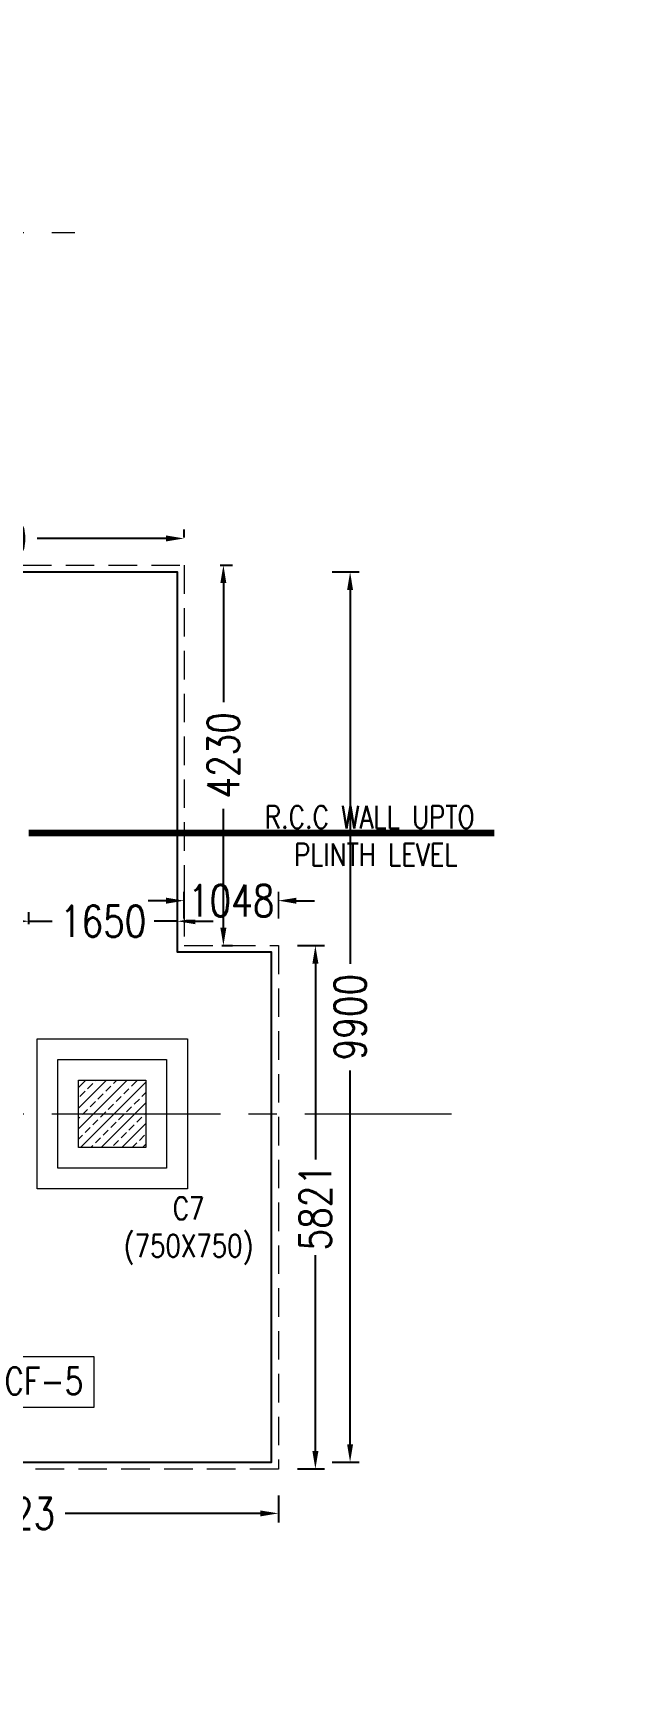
# Model space of a CAD drawing. Header units: millimetres. Extents: x -586673698 to -573385747, y -389867798 to -389752240.
# Drawn here: x -586564964 to -586558497, y -389785497 to -389767137 of the extents above; entities that cross this region are included whole.
import ezdxf

# ---------------------------------------------------------------- set-up
doc = ezdxf.new("R2010")
doc.units = ezdxf.units.MM
doc.header["$LTSCALE"] = 100
for name, pattern in [('CENTER', [2, 1.25, -0.25, 0.25, -0.25]), ('CENTER2', [1.125, 0.75, -0.125, 0.125, -0.125]), ('HIDDEN', [9.525, 6.35, -3.175])]:
    doc.linetypes.add(name, pattern=pattern)
for name, color, linetype, lineweight in [('A-Column', 3, 'Continuous', 9), ('D W V SECTION', 26, 'Continuous', 9), ('EXC', 3, 'HIDDEN', 25), ('ha', 8, 'Continuous', 9), ('PEDESTAL', 30, 'Continuous', 9), ('wall hatch', 8, 'Continuous', 9)]:
    doc.layers.add(name, color=color, linetype=linetype, lineweight=lineweight)
for name, color, linetype in [('A-HATCH', 251, 'Continuous'), ('A-TEXT-ROOM-100', 4, 'Continuous'), ('DT-PL-SHAFT', 230, 'Continuous'), ('GRIDLINE', 253, 'CENTER')]:
    doc.layers.add(name, color=color, linetype=linetype)
doc.styles.add('Arial', font='arial.ttf')
doc.styles.add('ROMANS', font='romans', dxfattribs={"width": 0.5})
doc.styles.add('simplex-0.8', font='simplex.shx', dxfattribs={"width": 0.8})
doc.dimstyles.new('ROMANS', dxfattribs={"dimscale": 100, "dimtxt": 2, "dimasz": 2, "dimexe": 1, "dimexo": 2, "dimgap": 1, "dimtad": 0, "dimtoh": 1, "dimdec": 0, "dimdsep": 46, "dimtxsty": 'ROMANS', "dimblk": 'ARCHTICK', "dimcen": 0, "dimclrd": 8, "dimclre": 8, "dimclrt": 6, "dimadec": 0, "dimazin": 0, "dimtfac": 1, "dimtdec": 0, "dimtix": 1, "dimtmove": 1, "dimatfit": 3, "dimfxl": 0, "dimtolj": 1, "dimtzin": 0, "dimarcsym": 0})
doc.dimstyles.new('V Mts', dxfattribs={"dimtxt": 150, "dimasz": 75, "dimexe": 0.1, "dimexo": 0, "dimgap": 0.01, "dimtad": 1, "dimdec": 0, "dimzin": 3, "dimdsep": 46, "dimtxsty": 'Arial', "dimsah": 1, "dimcen": 0.09375, "dimdle": 0.01, "dimclrd": 8, "dimclre": 8, "dimclrt": 256, "dimadec": 0, "dimazin": 0, "dimtfac": 0.7, "dimtdec": 3, "dimtofl": 0, "dimtmove": 2, "dimatfit": 3, "dimfxl": 0, "dimfrac": 1, "dimtolj": 1, "dimtzin": 0, "dimarcsym": 0})

# ---------------------------------------------------------------- blocks, each defined once
blk = doc.blocks.new('*D434')
at = {"layer": 'Defpoints', "color": 0, "linetype": 'ByBlock', "ltscale": 0.5, "transparency": 16777216}
for p in [(-586563360, -389773531, 13), (-586563360, -389777015), (-586565010, -389777248, 13)]:
    blk.add_point(p, dxfattribs=at)
at = {"layer": 'wall hatch', "color": 8, "linetype": 'ByBlock', "lineweight": -2, "ltscale": 0.5, "transparency": 16777216}
for p, q in [((-586565010, -389777048), (-586565010, -389776915)), ((-586563360, -389776815), (-586563360, -389777115)), ((-586565210, -389777015), (-586565410, -389777015)), ((-586565010, -389777015), (-586564751, -389777015)), ((-586563360, -389777015), (-586563618, -389777015)), ((-586563160, -389777015), (-586562960, -389777015))]:
    blk.add_line(p, q, dxfattribs=at)
at = {"layer": 'wall hatch', "color": 8, "linetype": 'ByBlock', "ltscale": 0.5, "transparency": 16777216}
for points in [[(-586565210, -389776982), (-586565210, -389777048), (-586565010, -389777015)], [(-586563160, -389776982), (-586563160, -389777048), (-586563360, -389777015)]]:
    blk.add_solid(points, dxfattribs=at)
at = {"layer": 'wall hatch', "color": 6, "linetype": 'ByBlock', "ltscale": 0.5, "transparency": 16777216, "insert": (-586564185, -389777015), "char_height": 350, "attachment_point": 5, "style": 'simplex-0.8', "bg_fill": 3, "box_fill_scale": 1.1, "bg_fill_color": 256, "bg_fill_true_color": 13158600, "bg_fill_transparency": 0}
blk.add_mtext('\\A1;1650', dxfattribs=at)
blk = doc.blocks.new('*D437')
at = {"layer": 'Defpoints', "color": 0, "linetype": 'ByBlock', "ltscale": 0.5, "transparency": 16777216}
for p in [(-586563285, -389777286, 4), (-586562237, -389777286, 4)]:
    blk.add_point(p, dxfattribs=at)
at = {"layer": 'wall hatch', "color": 8, "linetype": 'ByBlock', "lineweight": -2, "ltscale": 0.5, "transparency": 16777216}
for p, q in [((-586563285, -389776986), (-586563285, -389776686)), ((-586562237, -389776986), (-586562237, -389776686)), ((-586563485, -389776786), (-586563685, -389776786)), ((-586562237, -389776786), (-586563285, -389776786)), ((-586562037, -389776786), (-586561837, -389776786))]:
    blk.add_line(p, q, dxfattribs=at)
at = {"layer": 'wall hatch', "color": 8, "linetype": 'ByBlock', "ltscale": 0.5, "transparency": 16777216}
for points in [[(-586563485, -389776753), (-586563485, -389776820), (-586563285, -389776786)], [(-586562037, -389776753), (-586562037, -389776820), (-586562237, -389776786)]]:
    blk.add_solid(points, dxfattribs=at)
at = {"layer": 'wall hatch', "color": 6, "linetype": 'ByBlock', "ltscale": 0.5, "transparency": 16777216, "insert": (-586562761, -389776786), "char_height": 350, "attachment_point": 5, "style": 'simplex-0.8', "bg_fill": 3, "box_fill_scale": 1.1, "bg_fill_color": 256, "bg_fill_true_color": 13158600, "bg_fill_transparency": 0}
blk.add_mtext('\\A1;1048', dxfattribs=at)
at = {"layer": 'Defpoints', "color": 0, "linetype": 'ByBlock', "ltscale": 0.5, "transparency": 16777216}
blk.add_point((-586563285, -389776786), dxfattribs=at)
blk = doc.blocks.new('*D438')
at = {"layer": 'Defpoints', "color": 0, "linetype": 'ByBlock', "ltscale": 0.5, "transparency": 16777216}
for p in [(-586562237, -389777286, 4), (-586562237, -389783106, 13), (-586561826, -389783106)]:
    blk.add_point(p, dxfattribs=at)
at = {"layer": 'wall hatch', "color": 8, "linetype": 'ByBlock', "lineweight": -2, "ltscale": 0.5, "transparency": 16777216}
for p, q in [((-586562026, -389777286), (-586561726, -389777286)), ((-586561826, -389777486), (-586561826, -389779663)), ((-586561826, -389782906), (-586561826, -389780729)), ((-586562026, -389783106), (-586561726, -389783106))]:
    blk.add_line(p, q, dxfattribs=at)
at = {"layer": 'wall hatch', "color": 8, "linetype": 'ByBlock', "ltscale": 0.5, "transparency": 16777216}
for points in [[(-586561859, -389777486), (-586561792, -389777486), (-586561826, -389777286)], [(-586561859, -389782906), (-586561792, -389782906), (-586561826, -389783106)]]:
    blk.add_solid(points, dxfattribs=at)
at = {"layer": 'wall hatch', "color": 6, "linetype": 'ByBlock', "ltscale": 0.5, "transparency": 16777216, "insert": (-586561826, -389780196), "char_height": 350, "attachment_point": 5, "rotation": 90, "style": 'simplex-0.8', "bg_fill": 3, "box_fill_scale": 1.1, "bg_fill_color": 256, "bg_fill_true_color": 13158600, "bg_fill_transparency": 0}
blk.add_mtext('\\A1;5821', dxfattribs=at)
blk = doc.blocks.new('_ArchTick')
at = {"color": 0, "linetype": 'ByBlock', "const_width": 0.15}
blk.add_lwpolyline([(-0.5, -0.5), (0.5, 0.5)], dxfattribs=at)
blk = doc.blocks.new('*D443')
at = {"layer": 'Defpoints', "color": 0, "linetype": 'ByBlock', "ltscale": 0.5, "transparency": 16777216}
for p in [(-586568160, -389783106, 13), (-586562237, -389783106, 13), (-586568160, -389783600)]:
    blk.add_point(p, dxfattribs=at)
at = {"layer": 'wall hatch', "color": 8, "linetype": 'ByBlock', "lineweight": -2, "ltscale": 0.5, "transparency": 16777216}
for p, q in [((-586568160, -389783400), (-586568160, -389783700)), ((-586562237, -389783400), (-586562237, -389783700)), ((-586567960, -389783600), (-586565792, -389783600)), ((-586562437, -389783600), (-586564605, -389783600))]:
    blk.add_line(p, q, dxfattribs=at)
at = {"layer": 'wall hatch', "color": 8, "linetype": 'ByBlock', "ltscale": 0.5, "transparency": 16777216}
for points in [[(-586567960, -389783567), (-586567960, -389783633), (-586568160, -389783600)], [(-586562437, -389783567), (-586562437, -389783633), (-586562237, -389783600)]]:
    blk.add_solid(points, dxfattribs=at)
at = {"layer": 'wall hatch', "color": 6, "linetype": 'ByBlock', "ltscale": 0.5, "transparency": 16777216, "insert": (-586565198, -389783600), "char_height": 350, "attachment_point": 5, "style": 'simplex-0.8', "bg_fill": 3, "box_fill_scale": 1.1, "bg_fill_color": 256, "bg_fill_true_color": 13158600, "bg_fill_transparency": 0}
blk.add_mtext('\\A1;5923', dxfattribs=at)
blk = doc.blocks.new('*D504')
at = {"layer": 'Defpoints', "color": 0, "linetype": 'ByBlock', "ltscale": 0.5, "transparency": 16777216}
for p in [(-586563285, -389772758), (-586567935, -389773056, 1284), (-586563285, -389773056, 1293)]:
    blk.add_point(p, dxfattribs=at)
at = {"layer": 'wall hatch', "color": 8, "linetype": 'ByBlock', "lineweight": -2, "ltscale": 0.5, "transparency": 16777216}
for p, q in [((-586567935, -389772747), (-586567935, -389772658)), ((-586563285, -389772746), (-586563285, -389772658)), ((-586567735, -389772758), (-586566103, -389772758)), ((-586563485, -389772758), (-586564916, -389772758))]:
    blk.add_line(p, q, dxfattribs=at)
at = {"layer": 'wall hatch', "color": 8, "linetype": 'ByBlock', "ltscale": 0.5, "transparency": 16777216}
for points in [[(-586567735, -389772725), (-586567735, -389772791), (-586567935, -389772758)], [(-586563485, -389772725), (-586563485, -389772791), (-586563285, -389772758)]]:
    blk.add_solid(points, dxfattribs=at)
at = {"layer": 'wall hatch', "color": 6, "linetype": 'ByBlock', "ltscale": 0.5, "transparency": 16777216, "insert": (-586565510, -389772758), "char_height": 350, "attachment_point": 5, "style": 'simplex-0.8', "bg_fill": 3, "box_fill_scale": 1.1, "bg_fill_color": 256, "bg_fill_true_color": 13158600, "bg_fill_transparency": 0}
blk.add_mtext('\\A1;4650', dxfattribs=at)
blk = doc.blocks.new('*D505')
at = {"layer": 'Defpoints', "color": 0, "linetype": 'ByBlock', "ltscale": 0.5, "transparency": 16777216}
for p in [(-586563399, -389773055, 1293), (-586563285, -389777286, 1284), (-586562848, -389777286)]:
    blk.add_point(p, dxfattribs=at)
at = {"layer": 'wall hatch', "color": 8, "linetype": 'ByBlock', "lineweight": -2, "ltscale": 0.5, "transparency": 16777216}
for p, q in [((-586562883, -389773055), (-586562748, -389773055)), ((-586562848, -389773255), (-586562848, -389774577)), ((-586562848, -389777086), (-586562848, -389775764)), ((-586562864, -389777286), (-586562748, -389777286))]:
    blk.add_line(p, q, dxfattribs=at)
at = {"layer": 'wall hatch', "color": 8, "linetype": 'ByBlock', "ltscale": 0.5, "transparency": 16777216}
for points in [[(-586562882, -389773255), (-586562815, -389773255), (-586562848, -389773055)], [(-586562882, -389777086), (-586562815, -389777086), (-586562848, -389777286)]]:
    blk.add_solid(points, dxfattribs=at)
at = {"layer": 'wall hatch', "color": 6, "linetype": 'ByBlock', "ltscale": 0.5, "transparency": 16777216, "insert": (-586562848, -389775170), "char_height": 350, "attachment_point": 5, "rotation": 90, "style": 'simplex-0.8', "bg_fill": 3, "box_fill_scale": 1.1, "bg_fill_color": 256, "bg_fill_true_color": 13158600, "bg_fill_transparency": 0}
blk.add_mtext('\\A1;4230', dxfattribs=at)
blk = doc.blocks.new('*D455')
at = {"layer": 'Defpoints', "color": 0, "linetype": 'ByBlock', "ltscale": 0.5, "transparency": 16777216}
for p in [(-586563691, -389773131, 13), (-586562643, -389783031, 4), (-586561440, -389783031)]:
    blk.add_point(p, dxfattribs=at)
at = {"layer": 'wall hatch', "color": 8, "linetype": 'ByBlock', "lineweight": -2, "ltscale": 0.5, "transparency": 16777216}
for p, q in [((-586561640, -389773131), (-586561340, -389773131)), ((-586561440, -389773331), (-586561440, -389777488)), ((-586561440, -389782831), (-586561440, -389778675)), ((-586561640, -389783031), (-586561340, -389783031))]:
    blk.add_line(p, q, dxfattribs=at)
at = {"layer": 'wall hatch', "color": 8, "linetype": 'ByBlock', "ltscale": 0.5, "transparency": 16777216}
for points in [[(-586561473, -389773331), (-586561407, -389773331), (-586561440, -389773131)], [(-586561473, -389782831), (-586561407, -389782831), (-586561440, -389783031)]]:
    blk.add_solid(points, dxfattribs=at)
at = {"layer": 'wall hatch', "color": 6, "linetype": 'ByBlock', "ltscale": 0.5, "transparency": 16777216, "insert": (-586561440, -389778081), "char_height": 350, "attachment_point": 5, "rotation": 90, "style": 'simplex-0.8', "bg_fill": 3, "box_fill_scale": 1.1, "bg_fill_color": 256, "bg_fill_true_color": 13158600, "bg_fill_transparency": 0}
blk.add_mtext('\\A1;9900', dxfattribs=at)
blk = doc.blocks.new('*D700')
at = {"layer": 'Defpoints', "color": 0, "ltscale": 5, "transparency": 16777216}
for p in [(-927883, -80050), (-927883, -80117), (-926683, -80050)]:
    blk.add_point(p, dxfattribs=at)
at = {"layer": 'DT-PL-SHAFT', "color": 8, "lineweight": -2, "ltscale": 5, "transparency": 16777216}
for p, q in [((-927883, -80050), (-927883, -80117)), ((-927858, -80117), (-927391, -80117)), ((-926708, -80117), (-927174, -80117)), ((-926683, -80050), (-926683, -80117))]:
    blk.add_line(p, q, dxfattribs=at)
at = {"layer": 'DT-PL-SHAFT', "color": 8, "ltscale": 5, "transparency": 16777216}
for points in [[(-927858, -80113), (-927858, -80121), (-927883, -80117)], [(-926708, -80113), (-926708, -80121), (-926683, -80117)]]:
    blk.add_solid(points, dxfattribs=at)
at = {"layer": 'DT-PL-SHAFT', "ltscale": 5, "transparency": 16777216, "insert": (-927283, -80117), "char_height": 75, "attachment_point": 5, "style": 'Arial'}
blk.add_mtext('\\A1;1200', dxfattribs=at)
blk = doc.blocks.new('*D701')
at = {"layer": 'Defpoints', "color": 0, "ltscale": 5, "transparency": 16777216}
for p in [(-926683, -78450), (-926584, -78450), (-926683, -80050)]:
    blk.add_point(p, dxfattribs=at)
at = {"layer": 'DT-PL-SHAFT', "color": 8, "lineweight": -2, "ltscale": 5, "transparency": 16777216}
for p, q in [((-926683, -78450), (-926584, -78450)), ((-926584, -78475), (-926584, -79132)), ((-926584, -80025), (-926584, -79348)), ((-926683, -80050), (-926584, -80050))]:
    blk.add_line(p, q, dxfattribs=at)
at = {"layer": 'DT-PL-SHAFT', "color": 8, "ltscale": 5, "transparency": 16777216}
for points in [[(-926588, -78475), (-926580, -78475), (-926584, -78450)], [(-926588, -80025), (-926580, -80025), (-926584, -80050)]]:
    blk.add_solid(points, dxfattribs=at)
at = {"layer": 'DT-PL-SHAFT', "ltscale": 5, "transparency": 16777216, "insert": (-926584, -79240), "char_height": 75, "attachment_point": 5, "rotation": 90, "style": 'Arial'}
blk.add_mtext('\\A1;1600', dxfattribs=at)
blk = doc.blocks.new('FDHHJJ')
at = {"layer": 'DT-PL-SHAFT', "color": 1, "ltscale": 5}
for base, p2, angle, picture, middle in [((-926583.8, -78450.4), (-926682.8, -78450.4), 90, '*D701', (-926583.8, -79239.9)), ((-927882.8, -80117.1), (-927882.8, -80050.4), 180, '*D700', (-927282.8, -80117.1))]:
    dim = blk.add_linear_dim(base=base, p1=(-926682.8, -80050.4), p2=p2, angle=angle, dimstyle='V Mts', override={"dimtxt": 75, "dimasz": 25}, dxfattribs=at)
    dim.commit()
    dim.dimension.update_dxf_attribs({"geometry": picture, "text_midpoint": middle, "dimtype": 129})

msp = doc.modelspace()

# ---------------------------------------------------------------- hatches: boundary and pattern name
at = {"layer": 'A-HATCH', "lineweight": 5}
h = msp.add_hatch(dxfattribs=at)
h.set_pattern_fill('ANSI33', color=256, scale=650, angle=360, style=0)
h.set_pattern_definition([(45, (-585101043.6, -388260524.86), (-114.904852, 114.904852), []), (45, (-585100928.7, -388260524.86), (-114.904852, 114.904852), [81.25, -40.625])])
h.paths.add_polyline_path([(-586563708.6, -389779531), (-586564458.6, -389779531), (-586564458.6, -389778781), (-586563708.6, -389778781)])

# ---------------------------------------------------------------- linework, layer by layer
at = {"layer": 'A-Column', "elevation": -301}
msp.add_lwpolyline([(-586563708.6, -389779531), (-586564458.6, -389779531), (-586564458.6, -389778781), (-586563708.6, -389778781)], close=True, dxfattribs=at)
at = {"layer": 'EXC', "color": 4, "linetype": 'HIDDEN', "lineweight": 13, "ltscale": 0.5}
for p, q in [((-586563284.6, -389777285.5, -295.8), (-586562236.8, -389777285.5, -295.8)), ((-586562236.8, -389777285.5, -295.8), (-586562236.8, -389783106.4, -295.8)), ((-586562236.8, -389783106.4, -286.8), (-586568159.8, -389783106.4, -286.8))]:
    msp.add_line(p, q, dxfattribs=at)
at = {"layer": 'EXC', "color": 4, "linetype": 'HIDDEN', "lineweight": 13, "ltscale": 0.5, "elevation": -286.8}
msp.add_lwpolyline([(-586567934.7, -389773056.4), (-586563284.6, -389773056.4), (-586563284.6, -389777285.5)], dxfattribs=at)
at = {"layer": 'GRIDLINE', "color": 117, "linetype": 'CENTER2', "lineweight": 5, "ltscale": 25}
msp.add_line((-586581629.9, -389769356.1, -301), (-586564499.4, -389769356.1, -301), dxfattribs=at)
at = {"layer": 'ha', "color": 8, "elevation": -299.3}
msp.add_lwpolyline([(-586565309.5, -389781854.7), (-586564289.6, -389781854.7), (-586564289.6, -389782423.4), (-586565309.5, -389782423.4)], close=True, dxfattribs=at)
at = {"layer": 'PEDESTAL', "lineweight": 9, "elevation": -300.9}
for points in [[(-586563248.6, -389779991.1), (-586564918.6, -389779991.1), (-586564918.6, -389778321.1), (-586563248.6, -389778321.1)], [(-586563478.6, -389779761.1), (-586564688.6, -389779761.1), (-586564688.6, -389778551.1), (-586563478.6, -389778551.1)]]:
    msp.add_lwpolyline(points, close=True, dxfattribs=at)

# ---------------------------------------------------------------- block references
at = {"layer": 'DT-PL-SHAFT', "color": 1, "lineweight": 13, "xscale": -1, "rotation": 180}
msp.add_blockref('FDHHJJ', (-585737895.8, -389853681.5, -305.5), dxfattribs=at)

# ---------------------------------------------------------------- texts
at = {"layer": 'A-TEXT-ROOM-100', "linetype": 'ByBlock', "lineweight": 9, "attachment_point": 2, "style": 'simplex-0.8'}
for s, insert, char_height, width in [('R.C.C WALL UPTO\\P PLINTH LEVEL', (-586561222.1, -389775731.8, -311.9), 250, 3851.675), ('C7\\P(750X750)', (-586563234.4, -389780082.2, -295.8), 250, 2951.675), ('CF-5', (-586564843.8, -389781978.3, -299.3), 300, 4802.01)]:
    msp.add_mtext(s, dxfattribs=dict(at, insert=insert, char_height=char_height, width=width))

# ---------------------------------------------------------------- next in the draw order: dimensions: what is measured, and where the dimension line sits
at = {"layer": 'wall hatch', "color": 5, "linetype": 'ByBlock', "ltscale": 0.5}
dim = msp.add_linear_dim(base=(-586563284.6, -389772758.1, -1579.6), p1=(-586567934.7, -389773056.4, -295.6), p2=(-586563284.6, -389773056.4, -286.8), dimstyle='ROMANS', override={"dimtxt": 3.5, "dimtxsty": 'simplex-0.8', "dimsah": 1, "dimfxl": 2, "dimfxlon": 1, "dimtfill": 1, "dimarcsym": 1}, dxfattribs=at)
dim.commit()
dim.dimension.update_dxf_attribs({"geometry": '*D504', "text_midpoint": (-586565509.8, -389772758.1, -1579.6), "dimtype": 160})
dim = msp.add_linear_dim(base=(-586563359.6, -389777014.9, -299.3), p1=(-586565009.6, -389777248.1, -286.8), p2=(-586563359.6, -389773531.4, -286.8), dimstyle='ROMANS', override={"dimtxt": 3.5, "dimtxsty": 'simplex-0.8', "dimsah": 1, "dimfxl": 2, "dimfxlon": 1, "dimtfill": 1, "dimarcsym": 1}, dxfattribs=at)
dim.commit()
dim.dimension.update_dxf_attribs({"geometry": '*D434', "text_midpoint": (-586564184.6, -389777014.9, -299.3)})

# ---------------------------------------------------------------- next in the draw order: dimensions: what is measured, and where the dimension line sits
dim = msp.add_linear_dim(base=(-586563284.6, -389776786.3, -299.3), p1=(-586562236.8, -389777285.5, -295.8), p2=(-586563284.6, -389777285.5, -295.8), dimstyle='ROMANS', override={"dimtxt": 3.5, "dimtxsty": 'simplex-0.8', "dimsah": 1, "dimfxl": 2, "dimfxlon": 1, "dimtfill": 1, "dimarcsym": 1}, dxfattribs=at)
dim.commit()
dim.dimension.update_dxf_attribs({"geometry": '*D437', "text_midpoint": (-586562760.7, -389776786.3, -299.3)})

# ---------------------------------------------------------------- next in the draw order: leaders
at = {"layer": 'D W V SECTION', "color": 2}
msp.add_leader([(-586565009.6, -389776030.3, -286.8), (-586559837.5, -389776030.3, -286.8)], dimstyle='ROMANS', override={"dimscale": 100, "dimtxt": 2, "dimasz": 2, "dimgap": 1, "dimtad": 0, "dimtxsty": 'ROMANS', "dimclrd": 8, "dimlwd": 65534}, dxfattribs=at)

# ---------------------------------------------------------------- next in the draw order: dimensions: what is measured, and where the dimension line sits
at = {"layer": 'wall hatch', "color": 5, "linetype": 'ByBlock', "ltscale": 0.5}
for base, p1, p2, picture, middle in [((-586562848.3, -389777285.5, -1579.6), (-586563398.6, -389773055.4, -286.8), (-586563284.6, -389777285.5, -295.8), '*D505', (-586562848.3, -389775170.5, -1579.6)), ((-586561825.6, -389783106.4, -299.3), (-586562236.8, -389777285.5, -295.8), (-586562236.8, -389783106.4, -286.8), '*D438', (-586561825.6, -389780196, -299.3))]:
    dim = msp.add_linear_dim(base=base, p1=p1, p2=p2, angle=90, dimstyle='ROMANS', override={"dimtxt": 3.5, "dimtxsty": 'simplex-0.8', "dimsah": 1, "dimfxl": 2, "dimfxlon": 1, "dimtfill": 1, "dimarcsym": 1}, dxfattribs=at)
    dim.commit()
    dim.dimension.update_dxf_attribs({"geometry": picture, "text_midpoint": middle})

# ---------------------------------------------------------------- next in the draw order: dimensions: what is measured, and where the dimension line sits
dim = msp.add_linear_dim(base=(-586568159.8, -389783600.1, -299.3), p1=(-586562236.8, -389783106.4, -286.8), p2=(-586568159.8, -389783106.4, -286.8), dimstyle='ROMANS', override={"dimtxt": 3.5, "dimtxsty": 'simplex-0.8', "dimsah": 1, "dimfxl": 2, "dimfxlon": 1, "dimtfill": 1, "dimarcsym": 1}, dxfattribs=at)
dim.commit()
dim.dimension.update_dxf_attribs({"geometry": '*D443', "text_midpoint": (-586565198.3, -389783600.1, -299.3)})

# ---------------------------------------------------------------- next in the draw order: dimensions: what is measured, and where the dimension line sits
dim = msp.add_linear_dim(base=(-586561439.9, -389783031.4, -299.3), p1=(-586563690.8, -389773131.4, -286.8), p2=(-586562643.1, -389783031.4, -295.8), angle=90, dimstyle='ROMANS', override={"dimtxt": 3.5, "dimtxsty": 'simplex-0.8', "dimsah": 1, "dimfxl": 2, "dimfxlon": 1, "dimtfill": 1, "dimarcsym": 1}, dxfattribs=at)
dim.commit()
dim.dimension.update_dxf_attribs({"geometry": '*D455', "text_midpoint": (-586561439.9, -389778081.4, -299.3)})

# ---------------------------------------------------------------- next in the draw order: linework, layer by layer
at = {"elevation": -287}
msp.add_lwpolyline([(-586567509.6, -389793831.4), (-586567509.6, -389793831.4), (-586563509.6, -389793831.4), (-586563509.6, -389790160.9), (-586562311.8, -389790160.9), (-586562311.8, -389786256.3), (-586568233.2, -389786256.4), (-586568233.2, -389783031.4), (-586562311.8, -389783031.4), (-586562311.8, -389777360.5), (-586563359.6, -389777360.5), (-586563359.6, -389773131.4), (-586568009.7, -389773131.4), (-586568009.7, -389767386.1), (-586569059.6, -389767386.1), (-586569059.6, -389763055.8), (-586567480.6, -389763055.8), (-586567480.6, -389757274.2), (-586572730.6, -389757953.9), (-586577447.5, -389758555.8), (-586579134.5, -389758770.6), (-586579134.5, -389794256.4), (-586578384.6, -389794256.4)], dxfattribs=at)
at = {"layer": 'GRIDLINE', "color": 117, "linetype": 'CENTER2', "lineweight": 5, "ltscale": 25}
msp.add_line((-586581629.9, -389779156.1, -301), (-586560312.3, -389779156.1, -301), dxfattribs=at)

doc.saveas('drawing.dxf')
